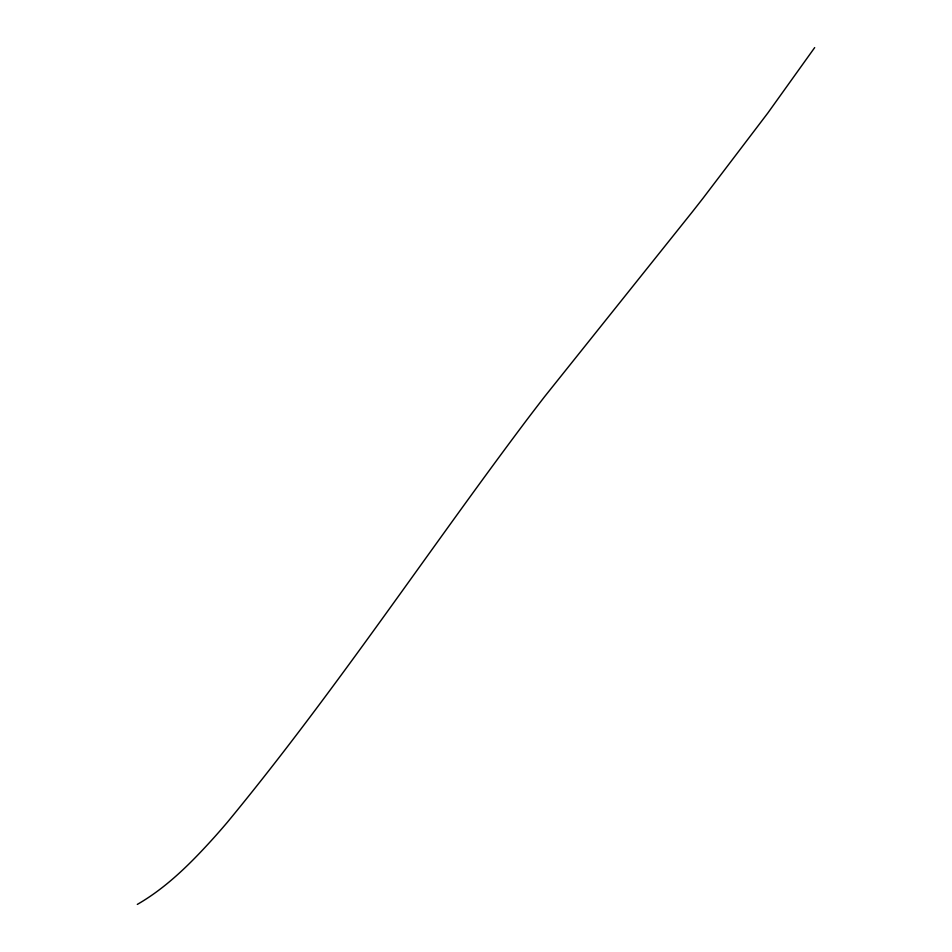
<?xml version="1.0" encoding="UTF-8"?>
<svg xmlns="http://www.w3.org/2000/svg" width="952" height="952" viewBox="0 0 952 952"><rect width="100%" height="100%" fill="white"/><g stroke="black" fill="none" stroke-linecap="round" stroke-linejoin="round"><path stroke-width="1.43" d="M814.686 47.6L767.776 113.098L703.123 198.099A552.553 62.451 -52.8 0 1 692.223 212.01L544.568 396.698A360.106 40.698 -52.8 0 0 526.73 419.987C426.21 553.588 333.712 693.353 227.23 822.433A144.763 16.363 -52.8 0 1 214.652 836.879C191.733 862.298 167.219 887.228 137.314 904.4"/></g></svg>
